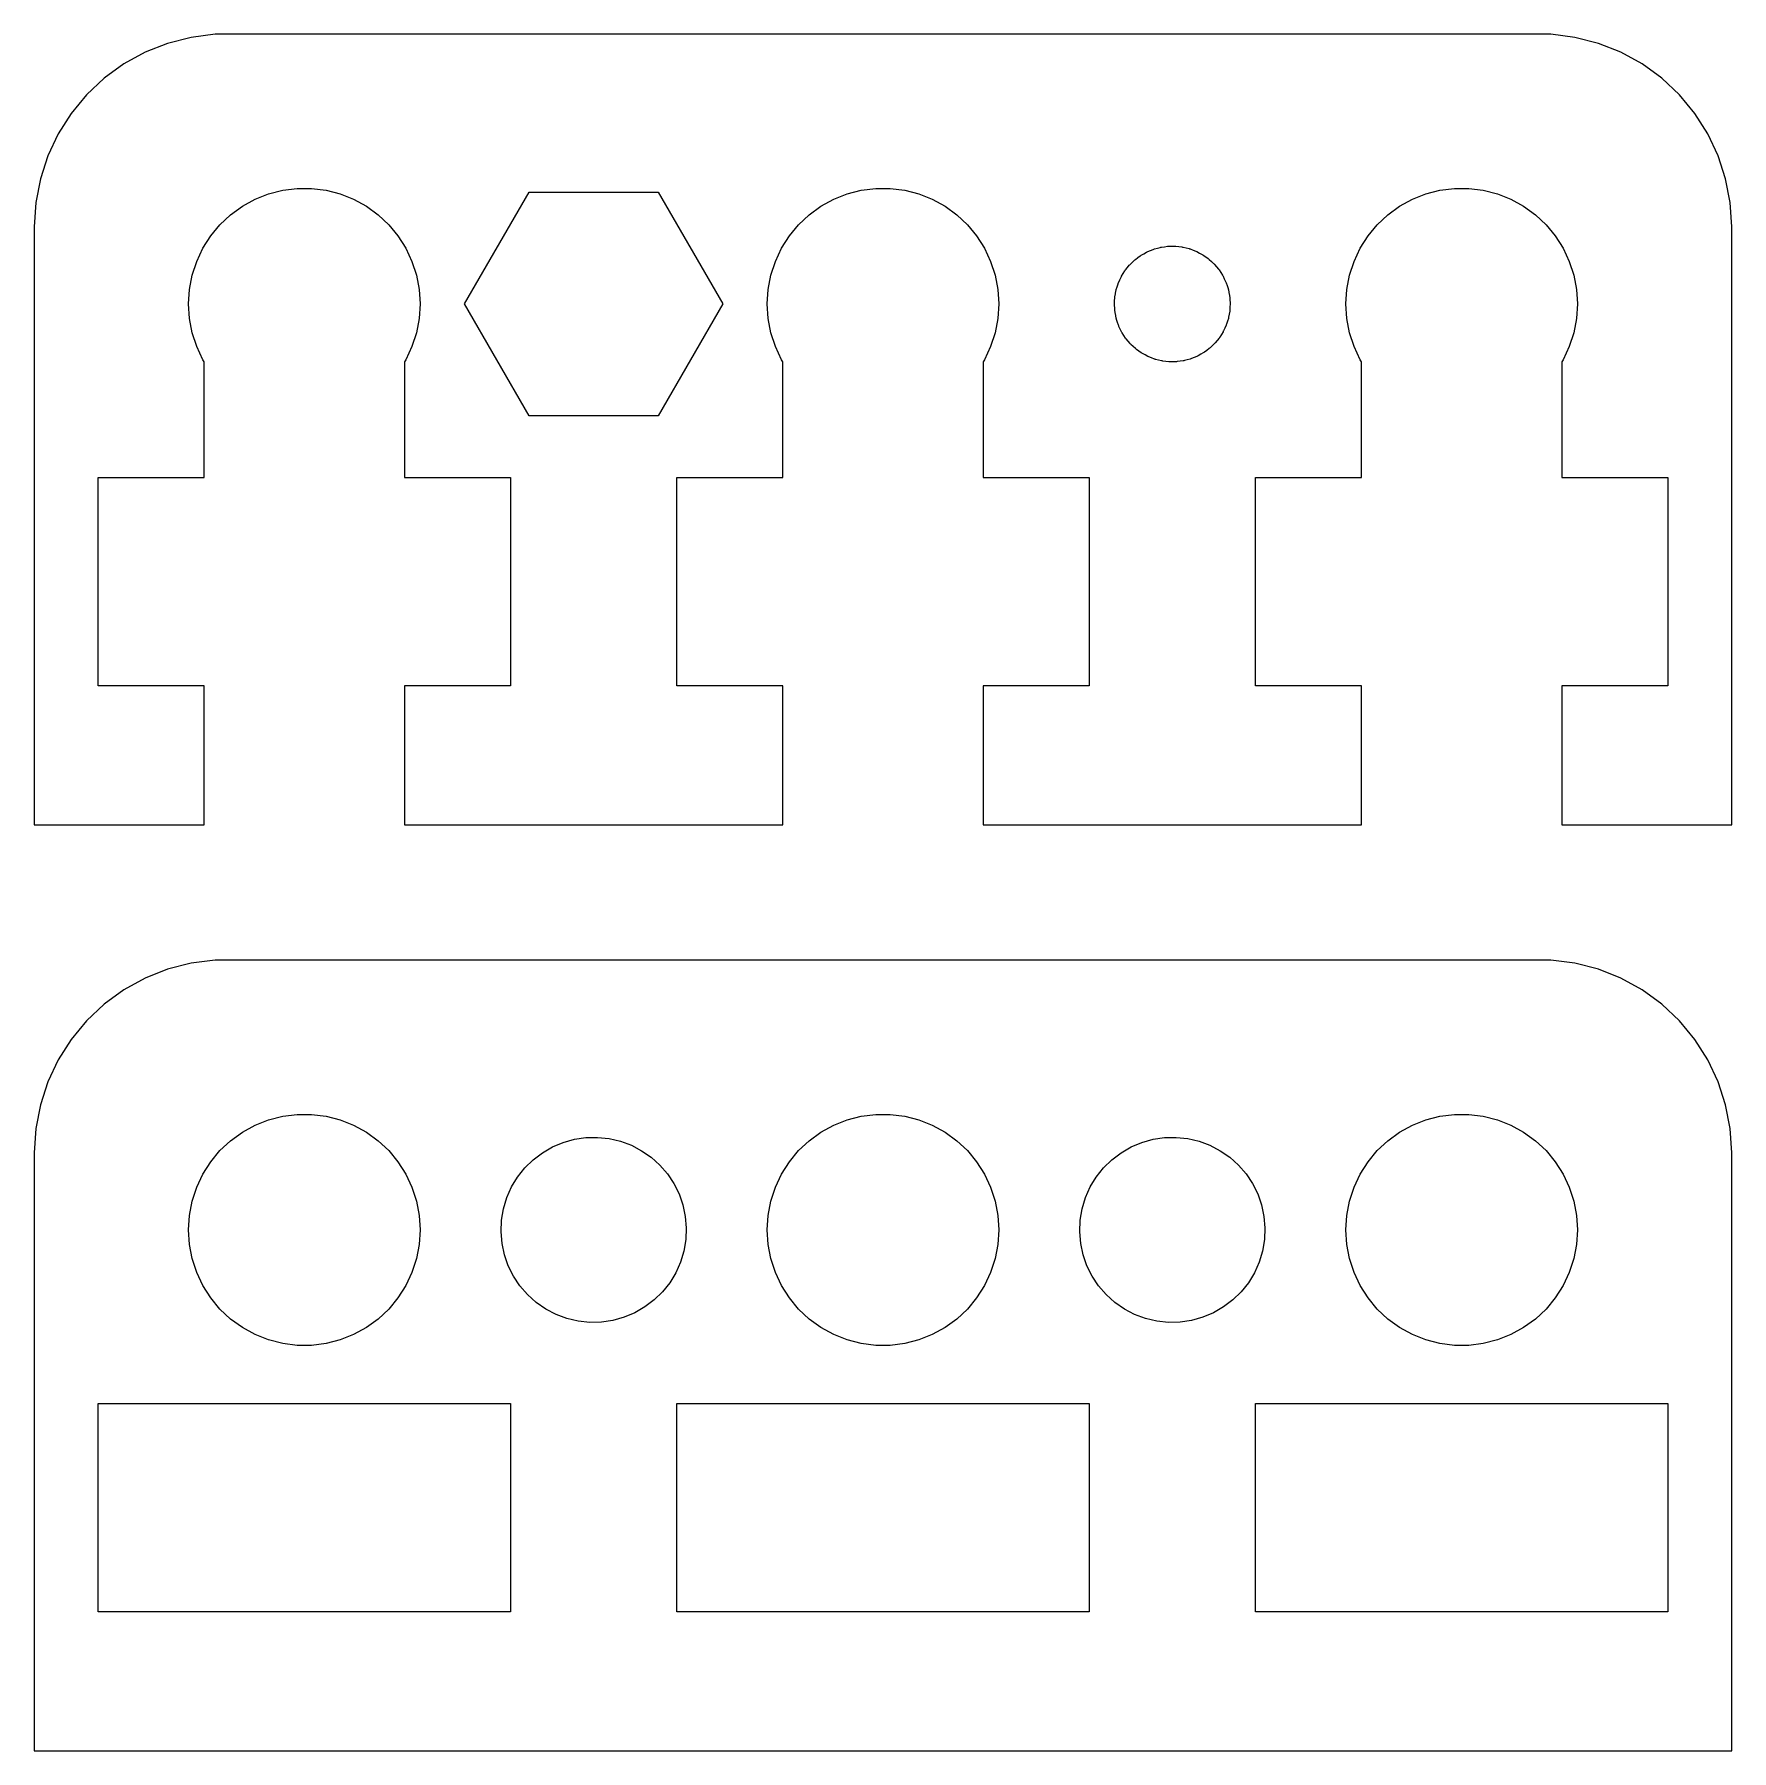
# Model space of a CAD drawing. Header units: metres. Extents: x -22 to 22, y 0 to 92.5.
# Drawn here: x -22 to 22, y 0 to 44.49 of the extents above; entities that cross this region are included whole.
import ezdxf

# ---------------------------------------------------------------- set-up
doc = ezdxf.new("R2010")
doc.units = ezdxf.units.M

msp = doc.modelspace()

# ---------------------------------------------------------------- linework, layer by layer
for p, q in [((-17.3139, 44.4901), (-17.9369, 44.4114)), ((17.3139, 44.4901), (-17.3139, 44.4901)), ((17.9369, 44.4114), (17.3139, 44.4901)), ((-18.5451, 44.2553), (-19.1289, 44.0241)), ((-17.9369, 44.4114), (-18.5451, 44.2553)), ((18.5451, 44.2553), (17.9369, 44.4114)), ((19.1289, 44.0241), (18.5451, 44.2553)), ((-19.6791, 43.7216), (-20.1871, 43.3526)), ((-19.1289, 44.0241), (-19.6791, 43.7216)), ((19.6791, 43.7216), (19.1289, 44.0241)), ((20.1871, 43.3526), (19.6791, 43.7216)), ((-20.1871, 43.3526), (-20.6448, 42.9227)), ((20.6448, 42.9227), (20.1871, 43.3526)), ((-20.6448, 42.9227), (-21.0451, 42.4389)), ((21.0451, 42.4389), (20.6448, 42.9227)), ((-21.0451, 42.4389), (-21.3815, 41.9088)), ((21.3815, 41.9088), (21.0451, 42.4389)), ((-21.3815, 41.9088), (-21.6489, 41.3406)), ((21.6489, 41.3406), (21.3815, 41.9088)), ((-21.6489, 41.3406), (-21.8429, 40.7434)), ((21.8429, 40.7434), (21.6489, 41.3406)), ((-21.8429, 40.7434), (-21.9606, 40.1267)), ((-15.5621, 40.4469), (-15.1884, 40.4941)), ((-15.1884, 40.4941), (-14.8116, 40.4941)), ((-14.8116, 40.4941), (-14.4379, 40.4469)), ((-0.56213, 40.4469), (-0.18837, 40.4941)), ((-0.18837, 40.4941), (0.18837, 40.4941)), ((0.18837, 40.4941), (0.56213, 40.4469)), ((14.4379, 40.4469), (14.8116, 40.4941)), ((14.8116, 40.4941), (15.1884, 40.4941)), ((15.1884, 40.4941), (15.5621, 40.4469)), ((21.9606, 40.1267), (21.8429, 40.7434)), ((-21.9606, 40.1267), (-22, 39.5)), ((-16.6075, 40.033), (-16.2773, 40.2145)), ((-16.2773, 40.2145), (-15.927, 40.3532)), ((-15.927, 40.3532), (-15.5621, 40.4469)), ((-14.4379, 40.4469), (-14.0729, 40.3532)), ((-14.0729, 40.3532), (-13.7227, 40.2145)), ((-13.7227, 40.2145), (-13.3925, 40.033)), ((-10.8466, 37.5), (-9.17329, 40.3982)), ((-9.17329, 40.3982), (-5.82671, 40.3982)), ((-5.82671, 40.3982), (-4.1534, 37.5)), ((-1.60747, 40.033), (-1.27733, 40.2145)), ((-1.27733, 40.2145), (-0.92705, 40.3532)), ((-0.92705, 40.3532), (-0.56213, 40.4469)), ((0.56213, 40.4469), (0.92705, 40.3532)), ((0.92705, 40.3532), (1.27733, 40.2145)), ((1.27733, 40.2145), (1.60747, 40.033)), ((13.3925, 40.033), (13.7227, 40.2145)), ((13.7227, 40.2145), (14.0729, 40.3532)), ((14.0729, 40.3532), (14.4379, 40.4469)), ((15.5621, 40.4469), (15.927, 40.3532)), ((15.927, 40.3532), (16.2773, 40.2145)), ((16.2773, 40.2145), (16.6075, 40.033)), ((22, 39.5), (21.9606, 40.1267)), ((-17.1869, 39.5536), (-16.9123, 39.8115)), ((-16.9123, 39.8115), (-16.6075, 40.033)), ((-13.3925, 40.033), (-13.0877, 39.8115)), ((-13.0877, 39.8115), (-12.8131, 39.5536)), ((-2.1869, 39.5536), (-1.91226, 39.8115)), ((-1.91226, 39.8115), (-1.60747, 40.033)), ((1.60747, 40.033), (1.91226, 39.8115)), ((1.91226, 39.8115), (2.1869, 39.5536)), ((12.8131, 39.5536), (13.0877, 39.8115)), ((13.0877, 39.8115), (13.3925, 40.033)), ((16.6075, 40.033), (16.9123, 39.8115)), ((16.9123, 39.8115), (17.1869, 39.5536)), ((-22, 39.5), (-22, 24)), ((-17.6289, 38.9453), (-17.427, 39.2634)), ((-17.427, 39.2634), (-17.1869, 39.5536)), ((-12.8131, 39.5536), (-12.5729, 39.2634)), ((-12.5729, 39.2634), (-12.3711, 38.9453)), ((-2.62891, 38.9453), (-2.42705, 39.2634)), ((-2.42705, 39.2634), (-2.1869, 39.5536)), ((2.1869, 39.5536), (2.42705, 39.2634)), ((2.42705, 39.2634), (2.62891, 38.9453)), ((12.3711, 38.9453), (12.5729, 39.2634)), ((12.5729, 39.2634), (12.8131, 39.5536)), ((17.1869, 39.5536), (17.427, 39.2634)), ((17.427, 39.2634), (17.6289, 38.9453)), ((22, 24), (22, 39.5)), ((-17.7893, 38.6044), (-17.6289, 38.9453)), ((-12.3711, 38.9453), (-12.2107, 38.6044)), ((-2.78932, 38.6044), (-2.62891, 38.9453)), ((2.62891, 38.9453), (2.78932, 38.6044)), ((6.60738, 38.7019), (6.66991, 38.7494)), ((6.66991, 38.7494), (6.68353, 38.7572)), ((6.68353, 38.7572), (6.69626, 38.7665)), ((6.69626, 38.7665), (6.76505, 38.8043)), ((6.76505, 38.8043), (6.83304, 38.8436)), ((6.83304, 38.8436), (6.84753, 38.8497)), ((6.84753, 38.8497), (6.86133, 38.8572)), ((6.86133, 38.8572), (6.93431, 38.8861)), ((6.93431, 38.8861), (7.0067, 38.9165)), ((7.0067, 38.9165), (7.02184, 38.9208)), ((7.02184, 38.9208), (7.03647, 38.9266)), ((7.03647, 38.9266), (7.1125, 38.9461)), ((7.1125, 38.9461), (7.18813, 38.9672)), ((7.18813, 38.9672), (7.20369, 38.9695)), ((7.20369, 38.9695), (7.21892, 38.9734)), ((7.21892, 38.9734), (7.29681, 38.9833)), ((7.29681, 38.9833), (7.37448, 38.9947)), ((7.37448, 38.9947), (7.3902, 38.9951)), ((7.3902, 38.9951), (7.40581, 38.997)), ((7.40581, 38.997), (7.48433, 38.997)), ((7.48433, 38.997), (7.56281, 38.9987)), ((7.56281, 38.9987), (7.57845, 38.997)), ((7.57845, 38.997), (7.59418, 38.997)), ((7.59418, 38.997), (7.67207, 38.9872)), ((7.67207, 38.9872), (7.75015, 38.979)), ((7.75015, 38.979), (7.76546, 38.9754)), ((7.76546, 38.9754), (7.78107, 38.9734)), ((7.78107, 38.9734), (7.85712, 38.9539)), ((7.85712, 38.9539), (7.93353, 38.936)), ((7.93353, 38.936), (7.94829, 38.9305)), ((7.94829, 38.9305), (7.96352, 38.9266)), ((7.96352, 38.9266), (8.0365, 38.8977)), ((8.0365, 38.8977), (8.11009, 38.8703)), ((8.11009, 38.8703), (8.12404, 38.863)), ((8.12404, 38.863), (8.13866, 38.8572)), ((8.13866, 38.8572), (8.20744, 38.8194)), ((8.20744, 38.8194), (8.27704, 38.783)), ((8.27704, 38.783), (8.28995, 38.7741)), ((8.28995, 38.7741), (8.30373, 38.7665)), ((8.30373, 38.7665), (8.36723, 38.7204)), ((8.36723, 38.7204), (8.43172, 38.6755)), ((12.2107, 38.6044), (12.3711, 38.9453)), ((17.6289, 38.9453), (17.7893, 38.6044)), ((-17.9057, 38.2461), (-17.7893, 38.6044)), ((-12.2107, 38.6044), (-12.0942, 38.2461)), ((-2.90575, 38.2461), (-2.78932, 38.6044)), ((2.78932, 38.6044), (2.90575, 38.2461)), ((6.18553, 38.2226), (6.2276, 38.2889)), ((6.2276, 38.2889), (6.26826, 38.3561)), ((6.26826, 38.3561), (6.27805, 38.3684)), ((6.27805, 38.3684), (6.28647, 38.3817)), ((6.28647, 38.3817), (6.33652, 38.4422)), ((6.33652, 38.4422), (6.38527, 38.5037)), ((6.38527, 38.5037), (6.39651, 38.5147)), ((6.39651, 38.5147), (6.40654, 38.5268)), ((6.40654, 38.5268), (6.46378, 38.5806)), ((6.46378, 38.5806), (6.51987, 38.6355)), ((6.51987, 38.6355), (6.53239, 38.645)), ((6.53239, 38.645), (6.54385, 38.6558)), ((6.54385, 38.6558), (6.60738, 38.7019)), ((8.43172, 38.6755), (8.44341, 38.665)), ((8.44341, 38.665), (8.45613, 38.6558)), ((8.45613, 38.6558), (8.51335, 38.602)), ((8.51335, 38.602), (8.5717, 38.5495)), ((8.5717, 38.5495), (8.58199, 38.5376)), ((8.58199, 38.5376), (8.59344, 38.5268)), ((8.59344, 38.5268), (8.64348, 38.4663)), ((8.64348, 38.4663), (8.69479, 38.4069)), ((8.69479, 38.4069), (8.70349, 38.3938)), ((8.70349, 38.3938), (8.71352, 38.3817)), ((8.71352, 38.3817), (8.75558, 38.3154)), ((8.75558, 38.3154), (8.79903, 38.25)), ((12.0942, 38.2461), (12.2107, 38.6044)), ((17.7893, 38.6044), (17.9057, 38.2461)), ((-18, 37.5), (-17.9763, 37.876)), ((-17.9763, 37.876), (-17.9057, 38.2461)), ((-12.0942, 38.2461), (-12.0237, 37.876)), ((-12.0237, 37.876), (-12, 37.5)), ((-3, 37.5), (-2.97633, 37.876)), ((-2.97633, 37.876), (-2.90575, 38.2461)), ((2.90575, 38.2461), (2.97633, 37.876)), ((2.97633, 37.876), (3, 37.5)), ((6.02654, 37.7651), (6.03963, 37.8425)), ((6.03963, 37.8425), (6.04417, 37.8576)), ((6.04417, 37.8576), (6.04712, 37.873)), ((6.04712, 37.873), (6.07137, 37.9477)), ((6.07137, 37.9477), (6.09407, 38.0229)), ((6.09407, 38.0229), (6.10046, 38.0372)), ((6.10046, 38.0372), (6.10533, 38.0522)), ((6.10533, 38.0522), (6.13875, 38.1232)), ((6.13875, 38.1232), (6.17068, 38.1949)), ((6.17068, 38.1949), (6.17883, 38.2084)), ((6.17883, 38.2084), (6.18553, 38.2226)), ((8.79903, 38.25), (8.80603, 38.2359)), ((8.80603, 38.2359), (8.81445, 38.2226)), ((8.81445, 38.2226), (8.84787, 38.1516)), ((8.84787, 38.1516), (8.88278, 38.0813)), ((8.88278, 38.0813), (8.88795, 38.0664)), ((8.88795, 38.0664), (8.89465, 38.0522)), ((8.89465, 38.0522), (8.91891, 37.9775)), ((8.91891, 37.9775), (8.94473, 37.9034)), ((8.94473, 37.9034), (8.94801, 37.888)), ((8.94801, 37.888), (8.95287, 37.873)), ((8.95287, 37.873), (8.96758, 37.7959)), ((12, 37.5), (12.0237, 37.876)), ((12.0237, 37.876), (12.0942, 38.2461)), ((17.9057, 38.2461), (17.9763, 37.876)), ((17.9763, 37.876), (18, 37.5)), ((-17.9763, 37.124), (-18, 37.5)), ((-12, 37.5), (-12.0237, 37.124)), ((-9.17329, 34.6018), (-10.8466, 37.5)), ((-4.1534, 37.5), (-5.82669, 34.6018)), ((-2.97633, 37.124), (-3, 37.5)), ((3, 37.5), (2.97633, 37.124)), ((6, 37.5), (6.00491, 37.5783)), ((6.00098, 37.4843), (6, 37.5)), ((6.00032, 37.4686), (6.00098, 37.4843)), ((6.0069, 37.3903), (6.00032, 37.4686)), ((6.00491, 37.5783), (6.00821, 37.6568)), ((6.01183, 37.312), (6.0069, 37.3903)), ((6.00821, 37.6568), (6.01083, 37.6723)), ((6.01083, 37.6723), (6.01183, 37.688)), ((6.01183, 37.688), (6.02654, 37.7651)), ((8.96758, 37.7959), (8.9839, 37.7191)), ((8.9839, 37.7191), (8.98521, 37.7034)), ((8.98521, 37.7034), (8.98816, 37.688)), ((8.98816, 37.688), (8.99309, 37.6096)), ((8.99506, 37.4216), (8.99178, 37.3432)), ((8.99309, 37.6096), (8.99966, 37.5314)), ((9, 37.5), (8.99506, 37.4216)), ((8.99966, 37.5314), (8.99901, 37.5157)), ((8.99901, 37.5157), (9, 37.5)), ((12.0237, 37.124), (12, 37.5)), ((18, 37.5), (17.9763, 37.124)), ((-17.9057, 36.7539), (-17.9763, 37.124)), ((-12.0237, 37.124), (-12.0942, 36.7539)), ((-2.90575, 36.7539), (-2.97633, 37.124)), ((2.97633, 37.124), (2.90575, 36.7539)), ((6.01477, 37.2965), (6.01183, 37.312)), ((6.01608, 37.2809), (6.01477, 37.2965)), ((6.03241, 37.2041), (6.01608, 37.2809)), ((6.04712, 37.127), (6.03241, 37.2041)), ((6.05197, 37.112), (6.04712, 37.127)), ((6.05525, 37.0966), (6.05197, 37.112)), ((6.08107, 37.0225), (6.05525, 37.0966)), ((6.10533, 36.9478), (6.08107, 37.0225)), ((6.11203, 36.9336), (6.10533, 36.9478)), ((6.1172, 36.9187), (6.11203, 36.9336)), ((8.89465, 36.9478), (8.86124, 36.8768)), ((8.89952, 36.9628), (8.89465, 36.9478)), ((8.90591, 36.9771), (8.89952, 36.9628)), ((8.92862, 37.0523), (8.90591, 36.9771)), ((8.95287, 37.127), (8.92862, 37.0523)), ((8.95581, 37.1424), (8.95287, 37.127)), ((8.96036, 37.1575), (8.95581, 37.1424)), ((8.97345, 37.2349), (8.96036, 37.1575)), ((8.98816, 37.312), (8.97345, 37.2349)), ((8.98915, 37.3277), (8.98816, 37.312)), ((8.99178, 37.3432), (8.98915, 37.3277)), ((12.0942, 36.7539), (12.0237, 37.124)), ((17.9763, 37.124), (17.9057, 36.7539)), ((-17.7893, 36.3956), (-17.9057, 36.7539)), ((-12.0942, 36.7539), (-12.2107, 36.3956)), ((-2.78932, 36.3956), (-2.90575, 36.7539)), ((2.90575, 36.7539), (2.78932, 36.3956)), ((6.1521, 36.8484), (6.1172, 36.9187)), ((6.18553, 36.7774), (6.1521, 36.8484)), ((6.19395, 36.7641), (6.18553, 36.7774)), ((6.20096, 36.75), (6.19395, 36.7641)), ((6.2444, 36.6846), (6.20096, 36.75)), ((6.28647, 36.6183), (6.2444, 36.6846)), ((6.29649, 36.6062), (6.28647, 36.6183)), ((6.30519, 36.5931), (6.29649, 36.6062)), ((6.35651, 36.5336), (6.30519, 36.5931)), ((6.40654, 36.4732), (6.35651, 36.5336)), ((8.60347, 36.4853), (8.59344, 36.4732)), ((8.61472, 36.4963), (8.60347, 36.4853)), ((8.66347, 36.5578), (8.61472, 36.4963)), ((8.71352, 36.6183), (8.66347, 36.5578)), ((8.72194, 36.6316), (8.71352, 36.6183)), ((8.73172, 36.6439), (8.72194, 36.6316)), ((8.77238, 36.7111), (8.73172, 36.6439)), ((8.81445, 36.7774), (8.77238, 36.7111)), ((8.82115, 36.7916), (8.81445, 36.7774)), ((8.8293, 36.8051), (8.82115, 36.7916)), ((8.86124, 36.8768), (8.8293, 36.8051)), ((12.2107, 36.3956), (12.0942, 36.7539)), ((17.9057, 36.7539), (17.7893, 36.3956)), ((-17.6289, 36.0547), (-17.7893, 36.3956)), ((-17.5942, 36), (-17.6289, 36.0547)), ((-12.3711, 36.0547), (-12.4058, 36)), ((-12.2107, 36.3956), (-12.3711, 36.0547)), ((-2.62891, 36.0547), (-2.78932, 36.3956)), ((-2.59418, 36), (-2.62891, 36.0547)), ((2.62891, 36.0547), (2.59418, 36)), ((2.78932, 36.3956), (2.62891, 36.0547)), ((6.418, 36.4624), (6.40654, 36.4732)), ((6.42828, 36.4505), (6.418, 36.4624)), ((6.48663, 36.398), (6.42828, 36.4505)), ((6.54385, 36.3442), (6.48663, 36.398)), ((6.55658, 36.335), (6.54385, 36.3442)), ((6.56827, 36.3244), (6.55658, 36.335)), ((6.63275, 36.2796), (6.56827, 36.3244)), ((6.69626, 36.2335), (6.63275, 36.2796)), ((6.71004, 36.2259), (6.69626, 36.2335)), ((6.72295, 36.2169), (6.71004, 36.2259)), ((6.79254, 36.1806), (6.72295, 36.2169)), ((6.86133, 36.1427), (6.79254, 36.1806)), ((6.87595, 36.137), (6.86133, 36.1427)), ((6.88989, 36.1297), (6.87595, 36.137)), ((6.96349, 36.1023), (6.88989, 36.1297)), ((7.03647, 36.0734), (6.96349, 36.1023)), ((7.0517, 36.0695), (7.03647, 36.0734)), ((7.06645, 36.064), (7.0517, 36.0695)), ((7.14287, 36.0461), (7.06645, 36.064)), ((7.21892, 36.0266), (7.14287, 36.0461)), ((7.88748, 36.0539), (7.81186, 36.0328)), ((7.96352, 36.0734), (7.88748, 36.0539)), ((7.97813, 36.0792), (7.96352, 36.0734)), ((7.99329, 36.0834), (7.97813, 36.0792)), ((8.06567, 36.1139), (7.99329, 36.0834)), ((8.13866, 36.1427), (8.06567, 36.1139)), ((8.15244, 36.1503), (8.13866, 36.1427)), ((8.16695, 36.1564), (8.15244, 36.1503)), ((8.23494, 36.1957), (8.16695, 36.1564)), ((8.30373, 36.2335), (8.23494, 36.1957)), ((8.31645, 36.2428), (8.30373, 36.2335)), ((8.33008, 36.2506), (8.31645, 36.2428)), ((8.39261, 36.2981), (8.33008, 36.2506)), ((8.45613, 36.3442), (8.39261, 36.2981)), ((8.46759, 36.355), (8.45613, 36.3442)), ((8.48012, 36.3645), (8.46759, 36.355)), ((8.53621, 36.4194), (8.48012, 36.3645)), ((8.59344, 36.4732), (8.53621, 36.4194)), ((12.3711, 36.0547), (12.2107, 36.3956)), ((12.4058, 36), (12.3711, 36.0547)), ((17.6289, 36.0547), (17.5942, 36)), ((17.7893, 36.3956), (17.6289, 36.0547)), ((-17.5942, 33), (-17.5942, 36)), ((-12.4058, 36), (-12.4058, 33)), ((-2.59418, 33), (-2.59418, 36)), ((2.59418, 36), (2.59418, 33)), ((7.23453, 36.0246), (7.21892, 36.0266)), ((7.24983, 36.021), (7.23453, 36.0246)), ((7.32791, 36.0128), (7.24983, 36.021)), ((7.40581, 36.0029), (7.32791, 36.0128)), ((7.42154, 36.0029), (7.40581, 36.0029)), ((7.43718, 36.0013), (7.42154, 36.0029)), ((7.51566, 36.0029), (7.43718, 36.0013)), ((7.59418, 36.0029), (7.51566, 36.0029)), ((7.60979, 36.0049), (7.59418, 36.0029)), ((7.6255, 36.0052), (7.60979, 36.0049)), ((7.70317, 36.0167), (7.6255, 36.0052)), ((7.78107, 36.0266), (7.70317, 36.0167)), ((7.7963, 36.0305), (7.78107, 36.0266)), ((7.81186, 36.0328), (7.7963, 36.0305)), ((12.4058, 33), (12.4058, 36)), ((17.5942, 36), (17.5942, 33)), ((-5.82669, 34.6018), (-9.17329, 34.6018)), ((-20.3466, 27.6), (-20.3466, 33)), ((-20.3466, 33), (-17.5942, 33)), ((-12.4058, 33), (-9.65337, 33)), ((-9.65337, 33), (-9.65337, 27.6)), ((-5.34662, 27.6), (-5.34662, 33)), ((-5.34662, 33), (-2.59418, 33)), ((2.59418, 33), (5.34662, 33)), ((5.34662, 33), (5.34662, 27.6)), ((9.65337, 27.6), (9.65337, 33)), ((9.65337, 33), (12.4058, 33)), ((17.5942, 33), (20.3466, 33)), ((20.3466, 33), (20.3466, 27.6)), ((-17.5942, 27.6), (-20.3466, 27.6)), ((-17.5942, 24), (-17.5942, 27.6)), ((-9.65337, 27.6), (-12.4058, 27.6)), ((-12.4058, 27.6), (-12.4058, 24)), ((-2.59418, 27.6), (-5.34662, 27.6)), ((-2.59418, 24), (-2.59418, 27.6)), ((5.34662, 27.6), (2.59418, 27.6)), ((2.59418, 27.6), (2.59418, 24)), ((12.4058, 27.6), (9.65337, 27.6)), ((12.4058, 24), (12.4058, 27.6)), ((20.3466, 27.6), (17.5942, 27.6)), ((17.5942, 27.6), (17.5942, 24)), ((-22, 24), (-17.5942, 24)), ((-12.4058, 24), (-2.59418, 24)), ((2.59418, 24), (12.4058, 24)), ((17.5942, 24), (22, 24)), ((-17.3139, 20.4901), (-17.9369, 20.4114)), ((17.3139, 20.4901), (-17.3139, 20.4901)), ((17.9369, 20.4114), (17.3139, 20.4901)), ((-19.1289, 20.0241), (-19.6791, 19.7216)), ((-18.5451, 20.2553), (-19.1289, 20.0241)), ((-17.9369, 20.4114), (-18.5451, 20.2553)), ((18.5451, 20.2553), (17.9369, 20.4114)), ((19.1289, 20.0241), (18.5451, 20.2553)), ((19.6791, 19.7216), (19.1289, 20.0241)), ((-19.6791, 19.7216), (-20.1871, 19.3526)), ((20.1871, 19.3526), (19.6791, 19.7216)), ((-20.1871, 19.3526), (-20.6448, 18.9227)), ((20.6448, 18.9227), (20.1871, 19.3526)), ((-20.6448, 18.9227), (-21.0451, 18.4389)), ((21.0451, 18.4389), (20.6448, 18.9227)), ((-21.0451, 18.4389), (-21.3815, 17.9088)), ((21.3815, 17.9088), (21.0451, 18.4389)), ((-21.3815, 17.9088), (-21.6489, 17.3406)), ((21.6489, 17.3406), (21.3815, 17.9088)), ((-21.6489, 17.3406), (-21.8429, 16.7434)), ((21.8429, 16.7434), (21.6489, 17.3406)), ((-21.8429, 16.7434), (-21.9606, 16.1267)), ((-15.5621, 16.4469), (-15.1884, 16.4941)), ((-15.1884, 16.4941), (-14.8116, 16.4941)), ((-14.8116, 16.4941), (-14.4379, 16.4469)), ((-0.56213, 16.4469), (-0.18837, 16.4941)), ((-0.18837, 16.4941), (0.18837, 16.4941)), ((0.18837, 16.4941), (0.56213, 16.4469)), ((14.4379, 16.4469), (14.8116, 16.4941)), ((14.8116, 16.4941), (15.1884, 16.4941)), ((15.1884, 16.4941), (15.5621, 16.4469)), ((21.9606, 16.1267), (21.8429, 16.7434)), ((-21.9606, 16.1267), (-22, 15.5)), ((-16.9123, 15.8115), (-16.6075, 16.033)), ((-16.6075, 16.033), (-16.2773, 16.2145)), ((-16.2773, 16.2145), (-15.927, 16.3532)), ((-15.927, 16.3532), (-15.5621, 16.4469)), ((-14.4379, 16.4469), (-14.0729, 16.3532)), ((-14.0729, 16.3532), (-13.7227, 16.2145)), ((-13.7227, 16.2145), (-13.3925, 16.033)), ((-13.3925, 16.033), (-13.0877, 15.8115)), ((-1.91226, 15.8115), (-1.60747, 16.033)), ((-1.60747, 16.033), (-1.27733, 16.2145)), ((-1.27733, 16.2145), (-0.92705, 16.3532)), ((-0.92705, 16.3532), (-0.56213, 16.4469)), ((0.56213, 16.4469), (0.92705, 16.3532)), ((0.92705, 16.3532), (1.27733, 16.2145)), ((1.27733, 16.2145), (1.60747, 16.033)), ((1.60747, 16.033), (1.91226, 15.8115)), ((13.0877, 15.8115), (13.3925, 16.033)), ((13.3925, 16.033), (13.7227, 16.2145)), ((13.7227, 16.2145), (14.0729, 16.3532)), ((14.0729, 16.3532), (14.4379, 16.4469)), ((15.5621, 16.4469), (15.927, 16.3532)), ((15.927, 16.3532), (16.2773, 16.2145)), ((16.2773, 16.2145), (16.6075, 16.033)), ((16.6075, 16.033), (16.9123, 15.8115)), ((22, 15.5), (21.9606, 16.1267)), ((-17.1869, 15.5536), (-16.9123, 15.8115)), ((-13.0877, 15.8115), (-12.8131, 15.5536)), ((-8.82812, 15.499), (-8.56712, 15.6497)), ((-8.56712, 15.6497), (-8.28928, 15.7665)), ((-8.28928, 15.7665), (-7.99898, 15.8475)), ((-7.99898, 15.8475), (-7.70082, 15.8916)), ((-7.70082, 15.8916), (-7.39949, 15.8979)), ((-7.39949, 15.8979), (-7.09975, 15.8664)), ((-7.09975, 15.8664), (-6.80632, 15.7976)), ((-6.80632, 15.7976), (-6.52382, 15.6925)), ((-6.52382, 15.6925), (-6.25673, 15.5529)), ((-2.1869, 15.5536), (-1.91226, 15.8115)), ((1.91226, 15.8115), (2.1869, 15.5536)), ((6.17186, 15.499), (6.43286, 15.6497)), ((6.43286, 15.6497), (6.71071, 15.7665)), ((6.71071, 15.7665), (7.00101, 15.8475)), ((7.00101, 15.8475), (7.29916, 15.8916)), ((7.29916, 15.8916), (7.60049, 15.8979)), ((7.60049, 15.8979), (7.90024, 15.8664)), ((7.90024, 15.8664), (8.19366, 15.7976)), ((8.19366, 15.7976), (8.47617, 15.6925)), ((8.47617, 15.6925), (8.74326, 15.5529)), ((12.8131, 15.5536), (13.0877, 15.8115)), ((16.9123, 15.8115), (17.1869, 15.5536)), ((-22, 15.5), (-22, 0)), ((-17.6289, 14.9453), (-17.427, 15.2634)), ((-17.427, 15.2634), (-17.1869, 15.5536)), ((-12.8131, 15.5536), (-12.5729, 15.2634)), ((-12.5729, 15.2634), (-12.3711, 14.9453)), ((-9.28354, 15.1059), (-9.06821, 15.3168)), ((-9.06821, 15.3168), (-8.82812, 15.499)), ((-6.25673, 15.5529), (-6.00923, 15.3809)), ((-6.00923, 15.3809), (-5.78526, 15.1792)), ((-5.78526, 15.1792), (-5.58832, 14.951)), ((-2.62891, 14.9453), (-2.42705, 15.2634)), ((-2.42705, 15.2634), (-2.1869, 15.5536)), ((2.1869, 15.5536), (2.42705, 15.2634)), ((2.42705, 15.2634), (2.62891, 14.9453)), ((5.71645, 15.1059), (5.93178, 15.3168)), ((5.93178, 15.3168), (6.17186, 15.499)), ((8.74326, 15.5529), (8.99075, 15.3809)), ((8.99075, 15.3809), (9.21472, 15.1792)), ((9.21472, 15.1792), (9.41167, 14.951)), ((12.3711, 14.9453), (12.5729, 15.2634)), ((12.5729, 15.2634), (12.8131, 15.5536)), ((17.1869, 15.5536), (17.427, 15.2634)), ((17.427, 15.2634), (17.6289, 14.9453)), ((22, 0), (22, 15.5)), ((-17.7893, 14.6044), (-17.6289, 14.9453)), ((-12.3711, 14.9453), (-12.2107, 14.6044)), ((-9.62688, 14.6119), (-9.47075, 14.8697)), ((-9.47075, 14.8697), (-9.28354, 15.1059)), ((-5.58832, 14.951), (-5.42152, 14.7)), ((-5.42152, 14.7), (-5.28752, 14.43)), ((-2.78932, 14.6044), (-2.62891, 14.9453)), ((2.62891, 14.9453), (2.78932, 14.6044)), ((5.37311, 14.6119), (5.52924, 14.8697)), ((5.52924, 14.8697), (5.71645, 15.1059)), ((9.41167, 14.951), (9.57846, 14.7)), ((9.57846, 14.7), (9.71246, 14.43)), ((12.2107, 14.6044), (12.3711, 14.9453)), ((17.6289, 14.9453), (17.7893, 14.6044)), ((-17.9763, 13.876), (-17.9057, 14.2461)), ((-17.9057, 14.2461), (-17.7893, 14.6044)), ((-12.2107, 14.6044), (-12.0942, 14.2461)), ((-12.0942, 14.2461), (-12.0237, 13.876)), ((-9.83658, 14.048), (-9.74947, 14.3366)), ((-9.74947, 14.3366), (-9.62688, 14.6119)), ((-5.28752, 14.43), (-5.1884, 14.1454)), ((-2.97633, 13.876), (-2.90575, 14.2461)), ((-2.90575, 14.2461), (-2.78932, 14.6044)), ((2.78932, 14.6044), (2.90575, 14.2461)), ((2.90575, 14.2461), (2.97633, 13.876)), ((5.16341, 14.048), (5.25052, 14.3366)), ((5.25052, 14.3366), (5.37311, 14.6119)), ((9.71246, 14.43), (9.81158, 14.1454)), ((12.0237, 13.876), (12.0942, 14.2461)), ((12.0942, 14.2461), (12.2107, 14.6044)), ((17.7893, 14.6044), (17.9057, 14.2461)), ((17.9057, 14.2461), (17.9763, 13.876)), ((-18, 13.5), (-17.9763, 13.876)), ((-12.0237, 13.876), (-12, 13.5)), ((-9.88684, 13.7509), (-9.83658, 14.048)), ((-5.1884, 14.1454), (-5.12573, 13.8506)), ((-5.12573, 13.8506), (-5.10052, 13.5502)), ((-3, 13.5), (-2.97633, 13.876)), ((2.97633, 13.876), (3, 13.5)), ((5.11314, 13.7509), (5.16341, 14.048)), ((9.81158, 14.1454), (9.87425, 13.8506)), ((9.87425, 13.8506), (9.89946, 13.5502)), ((12, 13.5), (12.0237, 13.876)), ((17.9763, 13.876), (18, 13.5)), ((-17.9763, 13.124), (-18, 13.5)), ((-12, 13.5), (-12.0237, 13.124)), ((-9.89946, 13.4497), (-9.88684, 13.7509)), ((-9.87425, 13.1494), (-9.89946, 13.4497)), ((-5.10052, 13.5502), (-5.11314, 13.2491)), ((-2.97633, 13.124), (-3, 13.5)), ((3, 13.5), (2.97633, 13.124)), ((5.10052, 13.4497), (5.11314, 13.7509)), ((5.12573, 13.1494), (5.10052, 13.4497)), ((9.89946, 13.5502), (9.88684, 13.2491)), ((12.0237, 13.124), (12, 13.5)), ((18, 13.5), (17.9763, 13.124)), ((-17.9057, 12.7539), (-17.9763, 13.124)), ((-12.0237, 13.124), (-12.0942, 12.7539)), ((-9.81158, 12.8546), (-9.87425, 13.1494)), ((-5.16341, 12.952), (-5.25052, 12.6634)), ((-5.11314, 13.2491), (-5.16341, 12.952)), ((-2.90575, 12.7539), (-2.97633, 13.124)), ((2.97633, 13.124), (2.90575, 12.7539)), ((5.1884, 12.8546), (5.12573, 13.1494)), ((9.83658, 12.952), (9.74947, 12.6634)), ((9.88684, 13.2491), (9.83658, 12.952)), ((12.0942, 12.7539), (12.0237, 13.124)), ((17.9763, 13.124), (17.9057, 12.7539)), ((-17.7893, 12.3956), (-17.9057, 12.7539)), ((-12.0942, 12.7539), (-12.2107, 12.3956)), ((-9.71246, 12.57), (-9.81158, 12.8546)), ((-9.57846, 12.3), (-9.71246, 12.57)), ((-5.25052, 12.6634), (-5.37311, 12.3881)), ((-2.78932, 12.3956), (-2.90575, 12.7539)), ((2.90575, 12.7539), (2.78932, 12.3956)), ((5.28752, 12.57), (5.1884, 12.8546)), ((5.42152, 12.3), (5.28752, 12.57)), ((9.74947, 12.6634), (9.62688, 12.3881)), ((12.2107, 12.3956), (12.0942, 12.7539)), ((17.9057, 12.7539), (17.7893, 12.3956)), ((-17.6289, 12.0547), (-17.7893, 12.3956)), ((-17.427, 11.7366), (-17.6289, 12.0547)), ((-12.3711, 12.0547), (-12.5729, 11.7366)), ((-12.2107, 12.3956), (-12.3711, 12.0547)), ((-9.41167, 12.049), (-9.57846, 12.3)), ((-9.21472, 11.8208), (-9.41167, 12.049)), ((-5.52924, 12.1303), (-5.71645, 11.8941)), ((-5.37311, 12.3881), (-5.52924, 12.1303)), ((-2.62891, 12.0547), (-2.78932, 12.3956)), ((-2.42705, 11.7366), (-2.62891, 12.0547)), ((2.62891, 12.0547), (2.42705, 11.7366)), ((2.78932, 12.3956), (2.62891, 12.0547)), ((5.58832, 12.049), (5.42152, 12.3)), ((5.78526, 11.8208), (5.58832, 12.049)), ((9.47075, 12.1303), (9.28354, 11.8941)), ((9.62688, 12.3881), (9.47075, 12.1303)), ((12.3711, 12.0547), (12.2107, 12.3956)), ((12.5729, 11.7366), (12.3711, 12.0547)), ((17.6289, 12.0547), (17.427, 11.7366)), ((17.7893, 12.3956), (17.6289, 12.0547)), ((-17.1869, 11.4464), (-17.427, 11.7366)), ((-12.5729, 11.7366), (-12.8131, 11.4464)), ((-8.99075, 11.6191), (-9.21472, 11.8208)), ((-8.74326, 11.4471), (-8.99075, 11.6191)), ((-5.93178, 11.6832), (-6.17186, 11.501)), ((-5.71645, 11.8941), (-5.93178, 11.6832)), ((-2.1869, 11.4464), (-2.42705, 11.7366)), ((2.42705, 11.7366), (2.1869, 11.4464)), ((6.00923, 11.6191), (5.78526, 11.8208)), ((6.25673, 11.4471), (6.00923, 11.6191)), ((9.06821, 11.6832), (8.82812, 11.501)), ((9.28354, 11.8941), (9.06821, 11.6832)), ((12.8131, 11.4464), (12.5729, 11.7366)), ((17.427, 11.7366), (17.1869, 11.4464)), ((-16.9123, 11.1884), (-17.1869, 11.4464)), ((-16.6075, 10.967), (-16.9123, 11.1884)), ((-13.0877, 11.1884), (-13.3925, 10.967)), ((-12.8131, 11.4464), (-13.0877, 11.1884)), ((-8.47617, 11.3075), (-8.74326, 11.4471)), ((-8.19366, 11.2024), (-8.47617, 11.3075)), ((-7.90024, 11.1336), (-8.19366, 11.2024)), ((-7.60049, 11.1021), (-7.90024, 11.1336)), ((-7.00101, 11.1524), (-7.29916, 11.1084)), ((-6.71071, 11.2335), (-7.00101, 11.1524)), ((-6.43286, 11.3503), (-6.71071, 11.2335)), ((-6.17186, 11.501), (-6.43286, 11.3503)), ((-1.91226, 11.1884), (-2.1869, 11.4464)), ((-1.60747, 10.967), (-1.91226, 11.1884)), ((1.91226, 11.1884), (1.60747, 10.967)), ((2.1869, 11.4464), (1.91226, 11.1884)), ((6.52382, 11.3075), (6.25673, 11.4471)), ((6.80632, 11.2024), (6.52382, 11.3075)), ((7.09975, 11.1336), (6.80632, 11.2024)), ((7.39949, 11.1021), (7.09975, 11.1336)), ((7.99898, 11.1524), (7.70082, 11.1084)), ((8.28928, 11.2335), (7.99898, 11.1524)), ((8.56712, 11.3503), (8.28928, 11.2335)), ((8.82812, 11.501), (8.56712, 11.3503)), ((13.0877, 11.1884), (12.8131, 11.4464)), ((13.3925, 10.967), (13.0877, 11.1884)), ((16.9123, 11.1884), (16.6075, 10.967)), ((17.1869, 11.4464), (16.9123, 11.1884)), ((-16.2773, 10.7855), (-16.6075, 10.967)), ((-15.927, 10.6468), (-16.2773, 10.7855)), ((-13.7227, 10.7855), (-14.0729, 10.6468)), ((-13.3925, 10.967), (-13.7227, 10.7855)), ((-7.29916, 11.1084), (-7.60049, 11.1021)), ((-1.27733, 10.7855), (-1.60747, 10.967)), ((-0.92705, 10.6468), (-1.27733, 10.7855)), ((1.27733, 10.7855), (0.92705, 10.6468)), ((1.60747, 10.967), (1.27733, 10.7855)), ((7.70082, 11.1084), (7.39949, 11.1021)), ((13.7227, 10.7855), (13.3925, 10.967)), ((14.0729, 10.6468), (13.7227, 10.7855)), ((16.2773, 10.7855), (15.927, 10.6468)), ((16.6075, 10.967), (16.2773, 10.7855)), ((-15.5621, 10.5531), (-15.927, 10.6468)), ((-15.1884, 10.5059), (-15.5621, 10.5531)), ((-14.8116, 10.5059), (-15.1884, 10.5059)), ((-14.4379, 10.5531), (-14.8116, 10.5059)), ((-14.0729, 10.6468), (-14.4379, 10.5531)), ((-0.56213, 10.5531), (-0.92705, 10.6468)), ((-0.18837, 10.5059), (-0.56213, 10.5531)), ((0.18837, 10.5059), (-0.18837, 10.5059)), ((0.56213, 10.5531), (0.18837, 10.5059)), ((0.92705, 10.6468), (0.56213, 10.5531)), ((14.4379, 10.5531), (14.0729, 10.6468)), ((14.8116, 10.5059), (14.4379, 10.5531)), ((15.1884, 10.5059), (14.8116, 10.5059)), ((15.5621, 10.5531), (15.1884, 10.5059)), ((15.927, 10.6468), (15.5621, 10.5531)), ((-20.3466, 3.59999), (-20.3466, 9)), ((-20.3466, 9), (-9.65337, 9)), ((-9.65337, 9), (-9.65337, 3.59999)), ((-5.34662, 3.59999), (-5.34662, 9)), ((-5.34662, 9), (5.34662, 9)), ((5.34662, 9), (5.34662, 3.59999)), ((9.65337, 3.59999), (9.65337, 9)), ((9.65337, 9), (20.3466, 9)), ((20.3466, 9), (20.3466, 3.59999)), ((-9.65337, 3.59999), (-20.3466, 3.59999)), ((5.34662, 3.59999), (-5.34662, 3.59999)), ((20.3466, 3.59999), (9.65337, 3.59999)), ((-22, 0), (22, 0))]:
    msp.add_line(p, q)

doc.saveas('drawing.dxf')
